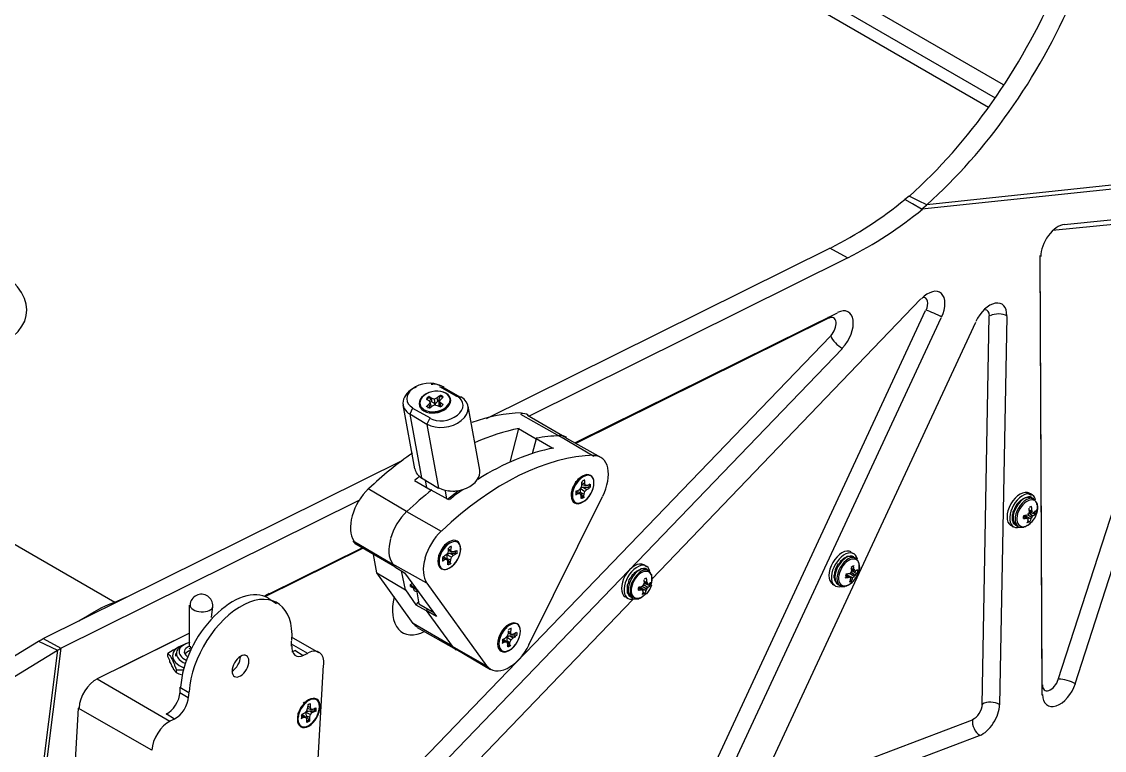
# Model space of a CAD drawing. Header units: inches. Extents: x 109 to 1721, y 29 to 669.
# Drawn here: x 1438.16 to 1472.84, y 325.53 to 348.87 of the extents above; entities that cross this region are included whole.
import ezdxf

# ---------------------------------------------------------------- set-up
doc = ezdxf.new("R2010")
doc.units = ezdxf.units.IN
doc.header["$LTSCALE"] = 0.03937
doc.header["$MEASUREMENT"] = 0
doc.layers.add('PDF3_Geometría', color=7, linetype='Continuous')

# ---------------------------------------------------------------- blocks, each defined once
blk = doc.blocks.new('OH3A1-1$-$ASSY$$CENTER$TUB_-_v2$-$copia1')
at = {"layer": 'PDF3_Geometría', "lineweight": -3}
for points in [[(17.4733, 10.1642), (16.1809, 10.91)], [(16.1742, 10.9033), (16.1767, 10.8992), (16.1792, 10.8942), (16.1817, 10.89), (16.185, 10.8858), (16.1875, 10.8817), (16.1909, 10.8775), (16.1942, 10.8733), (16.1967, 10.8692), (16.2009, 10.8658), (16.2042, 10.8625), (16.2075, 10.8592), (16.2117, 10.8558), (16.215, 10.8525), (16.2192, 10.85), (16.2234, 10.8467), (16.2275, 10.8442), (17.4542, 10.1359)], [(16.2217, 10.8642), (17.4625, 10.1475)], [(18.0192, 10.0733), (17.3684, 10.005)], [(18.0208, 10.0792), (17.375, 10.0108)], [(17.3683, 10.005), (17.375, 10.0108), (17.3642, 10.0158), (17.3525, 10.0217), (17.3467, 10.0175)], [(17.3683, 10.005), (17.3567, 10.0117), (17.3467, 10.0175)], [(17.8817, 10.0183), (17.5509, 9.985)], [(17.8658, 10.01), (17.5359, 9.9775)], [(16.8109, 9.7367), (17.2508, 9.955)], [(17.2733, 9.9425), (17.2508, 9.955)], [(16.865, 9.74), (17.2733, 9.9425)], [(17.52, 9.9458), (17.5225, 9.3959)], [(17.52, 9.9442), (17.5225, 9.3825)], [(17.3675, 9.89), (17.0225, 9.5308)], [(17.26, 9.8717), (16.9242, 9.7058)], [(17.2483, 9.865), (16.925, 9.705)], [(17.0325, 9.1417), (17.3733, 9.875)], [(17.0525, 9.1334), (17.3933, 9.8658)], [(17.4458, 9.37), (17.455, 9.8683)], [(17.4775, 9.8675), (17.4683, 9.37)], [(17.4375, 9.86), (17.1584, 9.26)], [(17.5433, 9.4025), (17.6917, 9.8592)], [(17.565, 9.3967), (17.7125, 9.8533)], [(16.6817, 9.2509), (17.2517, 9.8425)], [(16.1767, 9.8267), (15.9359, 9.7317), (16.3342, 9.5017), (16.35, 9.5083)], [(16.6975, 9.235), (17.2667, 9.8267)], [(16.7208, 9.7775), (16.7183, 9.7758)], [(16.74, 9.7808), (16.7425, 9.7808)], [(16.7725, 9.765), (16.7508, 9.7775)], [(16.7508, 9.7775), (16.7558, 9.7767)], [(16.7558, 9.7767), (16.7775, 9.7642)], [(16.7033, 9.7542), (16.7183, 9.6725)], [(16.7333, 9.7617), (16.7367, 9.76), (16.7383, 9.7575), (16.7367, 9.755), (16.7333, 9.7517)], [(16.7475, 9.7633), (16.7442, 9.7617), (16.7408, 9.7625), (16.7367, 9.765)], [(16.7375, 9.7633), (16.7367, 9.765)], [(16.7383, 9.7508), (16.7367, 9.755)], [(16.7375, 9.7633), (16.7383, 9.7625), (16.7383, 9.7617), (16.74, 9.76), (16.74, 9.7592), (16.7408, 9.7583), (16.7425, 9.7575), (16.7433, 9.7567), (16.7442, 9.7558), (16.745, 9.7558), (16.7458, 9.7558), (16.7458, 9.7567), (16.7467, 9.7575), (16.7475, 9.7583), (16.7483, 9.7592), (16.7492, 9.76), (16.75, 9.7608), (16.75, 9.7625), (16.7508, 9.7633), (16.7508, 9.765)], [(16.7375, 9.75), (16.7408, 9.7525), (16.7442, 9.7542), (16.7475, 9.7533), (16.7517, 9.7517)], [(16.74, 9.7525), (16.7383, 9.7575)], [(16.7408, 9.7583), (16.7408, 9.7625)], [(16.745, 9.7558), (16.7442, 9.7617)], [(16.7508, 9.7658), (16.7475, 9.7633)], [(16.7483, 9.7592), (16.7475, 9.7633)], [(16.755, 9.7542), (16.7517, 9.7567), (16.75, 9.7583), (16.7517, 9.7608), (16.755, 9.7642)], [(16.75, 9.7525), (16.75, 9.7583)], [(16.7508, 9.765), (16.7508, 9.7658)], [(16.7517, 9.7517), (16.7517, 9.7567)], [(16.7775, 9.7642), (16.7725, 9.765)], [(16.7158, 9.75), (16.7125, 9.7425)], [(16.7125, 9.7425), (16.7275, 9.6608)], [(16.7342, 9.7292), (16.7125, 9.7425)], [(16.7158, 9.75), (16.7383, 9.7375)], [(16.735, 9.7508), (16.7358, 9.7508), (16.7367, 9.7508), (16.7375, 9.7508), (16.7383, 9.7508)], [(16.75, 9.7525), (16.75, 9.7525)], [(16.75, 9.7525), (16.7508, 9.7525), (16.7517, 9.7525), (16.7517, 9.7517), (16.7525, 9.7525), (16.7533, 9.7525)], [(16.7867, 9.7525), (16.8017, 9.6708)], [(16.8542, 9.7425), (16.9042, 9.7142)], [(16.9133, 9.7117), (16.8633, 9.7408)], [(16.7342, 9.7292), (16.7383, 9.7375)], [(16.7342, 9.7292), (16.7492, 9.6475)], [(16.8517, 9.7242), (16.8408, 9.6808)], [(16.8517, 9.7242), (16.8742, 9.7108)], [(16.9483, 9.6883), (16.9042, 9.7142)], [(16.8742, 9.7108), (16.8692, 9.6917)], [(16.8742, 9.7108), (16.8692, 9.6917)], [(16.8958, 9.6983), (16.8742, 9.7108)], [(16.9133, 9.7117), (16.9575, 9.6867)], [(16.2425, 9.455), (16.7033, 9.6833)], [(16.7183, 9.6575), (16.74, 9.645)], [(16.7275, 9.6608), (16.7492, 9.6475)], [(16.7342, 9.6483), (16.7325, 9.6575)], [(16.9267, 9.6558), (16.9308, 9.6592)], [(16.93, 9.6592), (16.9308, 9.6592)], [(16.94, 9.6508), (16.9375, 9.6508), (16.9367, 9.6533), (16.9367, 9.6575)], [(16.7083, 9.6175), (16.6592, 9.6467)], [(16.7333, 9.65), (16.7333, 9.6492)], [(16.7625, 9.6325), (16.74, 9.645)], [(16.76, 9.6333), (16.7583, 9.6442)], [(16.7608, 9.6333), (16.7742, 9.6442)], [(16.765, 9.6433), (16.7625, 9.6442)], [(16.785, 9.6475), (16.7867, 9.6483)], [(16.9217, 9.6467), (16.9208, 9.6417)], [(16.9325, 9.6558), (16.9325, 9.6508), (16.9317, 9.6475), (16.9292, 9.645), (16.925, 9.6433)], [(16.925, 9.6433), (16.9283, 9.6408)], [(16.9267, 9.6442), (16.9308, 9.6408)], [(16.9417, 9.6483), (16.94, 9.6483), (16.9392, 9.6483), (16.9375, 9.6483), (16.9367, 9.6483), (16.935, 9.6483), (16.9342, 9.6483), (16.9325, 9.6483), (16.9317, 9.6475), (16.9308, 9.6475), (16.9308, 9.6467)], [(16.9308, 9.6475), (16.9367, 9.6433)], [(16.9308, 9.6467), (16.9308, 9.6458), (16.9308, 9.645), (16.9308, 9.6433), (16.9308, 9.6425), (16.9317, 9.6417), (16.9325, 9.64), (16.9333, 9.6383), (16.9333, 9.6375), (16.9342, 9.6367)], [(16.9325, 9.655), (16.9367, 9.6533)], [(16.9325, 9.6525), (16.9375, 9.6508)], [(16.935, 9.6483), (16.9392, 9.6458)], [(16.935, 9.6358), (16.9358, 9.64), (16.9367, 9.6433), (16.9392, 9.6458), (16.9425, 9.6475)], [(16.9433, 9.6525), (16.94, 9.6508)], [(16.9417, 9.6483), (16.9425, 9.6475)], [(16.265, 9.4425), (16.6467, 9.6317)], [(16.865, 9.4467), (16.9592, 9.6367)], [(16.92, 9.6425), (16.9208, 9.6417)], [(16.925, 9.6392), (16.9283, 9.6408), (16.9308, 9.6408), (16.9317, 9.6383), (16.9317, 9.6342)], [(16.9308, 9.6425), (16.9358, 9.64)], [(16.9342, 9.6367), (16.935, 9.6358)], [(17.5117, 9.6333), (17.5092, 9.6342), (17.5083, 9.635), (17.5067, 9.6358), (17.505, 9.6358), (17.5033, 9.6358), (17.5025, 9.635), (17.5008, 9.635), (17.4992, 9.6342), (17.4975, 9.6333), (17.4967, 9.6325), (17.495, 9.6317), (17.4942, 9.6308), (17.4925, 9.6292), (17.4917, 9.6283), (17.49, 9.6267), (17.4892, 9.625), (17.4883, 9.6233), (17.4875, 9.6217), (17.4867, 9.62), (17.4858, 9.6183), (17.485, 9.6167), (17.485, 9.615), (17.4842, 9.6133), (17.4842, 9.6117), (17.4842, 9.61), (17.4842, 9.6083), (17.4842, 9.6067), (17.485, 9.605), (17.485, 9.6042), (17.4858, 9.6025), (17.4867, 9.6017), (17.4883, 9.6008), (17.4892, 9.6), (17.4917, 9.5983)], [(17.5092, 9.6383), (17.5058, 9.64)], [(17.515, 9.615), (17.5158, 9.6167), (17.5158, 9.6183), (17.5158, 9.6192), (17.5167, 9.6208), (17.5167, 9.6217), (17.5167, 9.6233), (17.5167, 9.6242), (17.5167, 9.6258), (17.5158, 9.6267), (17.5158, 9.6283), (17.515, 9.6292), (17.515, 9.63), (17.5142, 9.6308), (17.5133, 9.6317), (17.5125, 9.6325), (17.5117, 9.6333)], [(16.7083, 9.6175), (16.7525, 9.5925)], [(17.5058, 9.62), (17.5092, 9.6183), (17.5058, 9.62)], [(17.5058, 9.6183), (17.51, 9.6167)], [(17.5058, 9.6183), (17.51, 9.6167)], [(17.5058, 9.6167), (17.5058, 9.6167)], [(17.5133, 9.6142), (17.5058, 9.6167)], [(17.5058, 9.6158), (17.5108, 9.6117), (17.5058, 9.6158)], [(17.51, 9.6183), (17.51, 9.6183)], [(17.51, 9.6167), (17.51, 9.6167)], [(17.5117, 9.6167), (17.5117, 9.6167)], [(17.4917, 9.5983), (17.4925, 9.5975), (17.4933, 9.5975), (17.495, 9.5975), (17.4958, 9.5975), (17.4967, 9.5975), (17.4983, 9.5975), (17.4992, 9.5975), (17.5, 9.5983), (17.5017, 9.5983), (17.5025, 9.5992), (17.5033, 9.6), (17.505, 9.6), (17.5058, 9.6008), (17.5067, 9.6025), (17.5075, 9.6033), (17.5083, 9.6042)], [(17.4983, 9.6117), (17.5025, 9.6092)], [(17.5025, 9.6092), (17.4983, 9.6117)], [(17.5042, 9.6083), (17.4992, 9.6125)], [(17.4992, 9.6125), (17.5042, 9.6083)], [(17.5, 9.6125), (17.5083, 9.6083)], [(17.5083, 9.6083), (17.5, 9.6125)], [(17.5025, 9.6083), (17.5025, 9.6083)], [(17.5033, 9.6133), (17.5033, 9.6133)], [(17.5042, 9.6133), (17.5092, 9.6108)], [(17.5092, 9.61), (17.5042, 9.6133)], [(17.5042, 9.6083), (17.5042, 9.6083)], [(17.5042, 9.6067), (17.5042, 9.6067)], [(17.5067, 9.6042), (17.5042, 9.6067)], [(17.505, 9.6142), (17.505, 9.615)], [(17.5083, 9.6083), (17.5083, 9.6083)], [(17.5092, 9.6108), (17.5092, 9.61)], [(17.5108, 9.6117), (17.5108, 9.6117)], [(17.4858, 9.5975), (17.4825, 9.6)], [(16.64, 9.58), (16.69, 9.5508)], [(16.69, 9.5508), (16.6933, 9.5467), (16.6433, 9.5758), (16.64, 9.58)], [(16.7558, 9.5717), (16.76, 9.575)], [(16.7592, 9.575), (16.76, 9.575)], [(16.6525, 9.5708), (16.5267, 9.5083)], [(16.6508, 9.5708), (16.5317, 9.5117)], [(16.67, 9.5392), (16.6658, 9.5625)], [(16.7508, 9.5617), (16.75, 9.5567)], [(16.7617, 9.5708), (16.7617, 9.5667), (16.7608, 9.5633), (16.7575, 9.5608), (16.7542, 9.5592)], [(16.7558, 9.56), (16.76, 9.5567)], [(16.76, 9.5625), (16.7608, 9.5633), (16.7617, 9.5633), (16.7633, 9.5642), (16.7642, 9.5642), (16.7658, 9.5642), (16.7667, 9.5642), (16.7683, 9.5642), (16.7692, 9.5642), (16.7708, 9.5642)], [(16.76, 9.5625), (16.76, 9.5617), (16.76, 9.5608), (16.76, 9.5592), (16.76, 9.5575), (16.7608, 9.5567), (16.7617, 9.5558), (16.7625, 9.5542), (16.7625, 9.5533), (16.7633, 9.5525)], [(16.76, 9.5625), (16.7658, 9.5592)], [(16.7617, 9.57), (16.765, 9.5683)], [(16.7617, 9.5683), (16.7658, 9.5658)], [(16.7642, 9.5642), (16.7683, 9.5617)], [(16.7642, 9.5517), (16.765, 9.5558), (16.7658, 9.5592), (16.7683, 9.5617), (16.7717, 9.5633)], [(16.7683, 9.5658), (16.7658, 9.5658), (16.765, 9.5683), (16.7658, 9.5725)], [(16.7725, 9.5675), (16.7683, 9.5658)], [(16.7708, 9.5642), (16.7717, 9.5633)], [(17.2833, 9.5575), (17.2808, 9.5592), (17.28, 9.56), (17.2783, 9.56), (17.2775, 9.56), (17.2758, 9.56), (17.2742, 9.56), (17.2725, 9.56), (17.2717, 9.5592), (17.27, 9.5583), (17.2683, 9.5575), (17.2675, 9.5567), (17.2658, 9.555), (17.2642, 9.5542), (17.2633, 9.5525), (17.2625, 9.5508), (17.2608, 9.55), (17.26, 9.5483), (17.2592, 9.5467), (17.2583, 9.545), (17.2575, 9.5433), (17.2575, 9.5417), (17.2567, 9.54), (17.2567, 9.5375), (17.2558, 9.5358), (17.2558, 9.5342), (17.2558, 9.5333), (17.2567, 9.5317), (17.2567, 9.53), (17.2575, 9.5283), (17.2583, 9.5275), (17.2592, 9.5258), (17.26, 9.525), (17.2608, 9.5242), (17.2633, 9.5233)], [(17.2808, 9.5633), (17.2775, 9.565)], [(16.69, 9.5508), (16.6933, 9.5467)], [(16.7342, 9.5258), (16.69, 9.5508)], [(16.6933, 9.5467), (16.7058, 9.5392), (16.7467, 9.4833), (16.7333, 9.4908), (16.7667, 9.445)], [(16.7492, 9.5575), (16.75, 9.5575)], [(16.7542, 9.5583), (16.7575, 9.5567)], [(16.7542, 9.5542), (16.7575, 9.5567), (16.76, 9.5567), (16.7608, 9.5542), (16.7608, 9.5492)], [(16.76, 9.5575), (16.765, 9.5558)], [(16.7633, 9.5525), (16.7642, 9.5517)], [(17.0158, 9.5467), (17.0125, 9.5492)], [(17.2875, 9.54), (17.2875, 9.5417), (17.2883, 9.5425), (17.2883, 9.5442), (17.2883, 9.545), (17.2883, 9.5467), (17.2883, 9.5475), (17.2883, 9.5492), (17.2883, 9.55), (17.2883, 9.5517), (17.2875, 9.5525), (17.2875, 9.5533), (17.2867, 9.555), (17.2858, 9.5558), (17.285, 9.5567), (17.2842, 9.5575), (17.2833, 9.5575)], [(16.7167, 9.4742), (16.67, 9.5392), (16.7067, 9.5175), (16.72, 9.4983)], [(16.7067, 9.5175), (16.7017, 9.5417)], [(17.0183, 9.5417), (17.0158, 9.5433), (17.0142, 9.5433), (17.0133, 9.5442), (17.0117, 9.5442), (17.01, 9.5442), (17.0083, 9.5442), (17.0075, 9.5433), (17.0058, 9.5425), (17.0042, 9.5417), (17.0025, 9.5408), (17.0017, 9.54), (17, 9.5392), (16.9992, 9.5375), (16.9975, 9.5367), (16.9967, 9.535), (16.9958, 9.5333), (16.9942, 9.5317), (16.9933, 9.53), (16.9925, 9.5283), (16.9925, 9.5267), (16.9917, 9.525), (16.9908, 9.5233), (16.9908, 9.5217), (16.9908, 9.52), (16.9908, 9.5183), (16.9908, 9.5167), (16.9908, 9.515), (16.9908, 9.5133), (16.9917, 9.5125), (16.9925, 9.5108), (16.9933, 9.51), (16.9942, 9.5092), (16.9958, 9.5083), (16.9975, 9.5067)], [(17.0217, 9.5233), (17.0217, 9.525), (17.0225, 9.5267), (17.0225, 9.5275), (17.0225, 9.5292), (17.0225, 9.53), (17.0225, 9.5317), (17.0225, 9.5325), (17.0225, 9.5342), (17.0225, 9.535), (17.0225, 9.5367), (17.0217, 9.5375), (17.0208, 9.5383), (17.0208, 9.5392), (17.02, 9.54), (17.0192, 9.5408), (17.0183, 9.5417)], [(17.2708, 9.5367), (17.275, 9.5333)], [(17.275, 9.5333), (17.2708, 9.5358)], [(17.2767, 9.5333), (17.2717, 9.5367)], [(17.28, 9.5325), (17.2717, 9.5367)], [(17.2717, 9.5367), (17.2767, 9.5333)], [(17.2725, 9.5367), (17.28, 9.5325)], [(17.2742, 9.5333), (17.2742, 9.5333)], [(17.275, 9.5383), (17.275, 9.5383)], [(17.2758, 9.5383), (17.2817, 9.535)], [(17.2808, 9.535), (17.2758, 9.5383)], [(17.2767, 9.5392), (17.2775, 9.5392)], [(17.2767, 9.5333), (17.2767, 9.5333)], [(17.2775, 9.545), (17.2817, 9.5433)], [(17.2817, 9.5425), (17.2775, 9.5442)], [(17.2775, 9.5417), (17.2775, 9.5417)], [(17.2775, 9.54), (17.2825, 9.5367), (17.2775, 9.54)], [(17.2783, 9.5433), (17.2817, 9.5408)], [(17.2783, 9.5425), (17.2817, 9.5408)], [(17.285, 9.5383), (17.2783, 9.5417)], [(17.28, 9.5325), (17.28, 9.5325)], [(17.2817, 9.535), (17.2808, 9.535)], [(17.2817, 9.5433), (17.2817, 9.5433)], [(17.2817, 9.5408), (17.2825, 9.5408)], [(17.2825, 9.5367), (17.2825, 9.5367)], [(17.2833, 9.5417), (17.2833, 9.5417)], [(16.7208, 9.5183), (16.7133, 9.5233), (16.7133, 9.5242), (16.7158, 9.5258)], [(16.7133, 9.5217), (16.7133, 9.5233)], [(16.7133, 9.5217), (16.7225, 9.5167)], [(16.7342, 9.5258), (16.8108, 9.42)], [(17.005, 9.52), (17.0092, 9.5175)], [(17.0092, 9.5175), (17.005, 9.52)], [(17.0108, 9.5167), (17.0058, 9.5208)], [(17.0058, 9.5208), (17.0108, 9.5167)], [(17.0067, 9.5208), (17.0142, 9.5167)], [(17.0142, 9.5167), (17.0067, 9.5208)], [(17.0092, 9.5217), (17.0092, 9.5217)], [(17.0158, 9.5183), (17.01, 9.5217)], [(17.0108, 9.5217), (17.0158, 9.5192)], [(17.0117, 9.525), (17.0117, 9.525)], [(17.0175, 9.52), (17.0117, 9.5242), (17.0175, 9.5208)], [(17.0117, 9.5225), (17.0117, 9.5233)], [(17.0125, 9.5283), (17.0158, 9.5267), (17.0125, 9.5283)], [(17.0125, 9.5267), (17.0167, 9.525)], [(17.0125, 9.5267), (17.0167, 9.525)], [(17.02, 9.5225), (17.0125, 9.5258)], [(17.0158, 9.5267), (17.0158, 9.5267)], [(17.0158, 9.5192), (17.0158, 9.5183)], [(17.0167, 9.525), (17.0167, 9.525)], [(17.0175, 9.525), (17.0175, 9.525)], [(17.0175, 9.52), (17.0175, 9.52)], [(17.2575, 9.5225), (17.2542, 9.5242)], [(17.2633, 9.5233), (17.2642, 9.5225), (17.2658, 9.5217), (17.2667, 9.5217), (17.2675, 9.5217), (17.2692, 9.5217), (17.27, 9.5217), (17.2708, 9.5225), (17.2725, 9.5225), (17.2733, 9.5233), (17.2742, 9.5233), (17.2758, 9.5242), (17.2767, 9.525), (17.2775, 9.5258), (17.2783, 9.5267), (17.28, 9.5275), (17.2808, 9.5283)], [(17.2767, 9.5308), (17.2767, 9.5308)], [(17.2783, 9.5292), (17.2767, 9.5308)], [(16.5308, 9.5067), (16.5417, 9.5)], [(16.7208, 9.5175), (16.7242, 9.4992), (16.7433, 9.4883)], [(16.7225, 9.5167), (16.7225, 9.5175)], [(16.9983, 9.505), (16.7484, 9.245)], [(16.9917, 9.5067), (16.9883, 9.5083)], [(16.9975, 9.5067), (16.9992, 9.5058), (17, 9.5058), (17.0008, 9.5058), (17.0025, 9.5058), (17.0033, 9.5058), (17.0042, 9.5058), (17.0058, 9.5058), (17.0067, 9.5067), (17.0075, 9.5067), (17.0092, 9.5075), (17.01, 9.5083), (17.0108, 9.5092), (17.0125, 9.51), (17.0133, 9.5108), (17.0142, 9.5117), (17.015, 9.5125)], [(17.0092, 9.5167), (17.0092, 9.5167)], [(17.0108, 9.5167), (17.0108, 9.5167)], [(17.0108, 9.515), (17.0108, 9.515)], [(17.0133, 9.5125), (17.0108, 9.515)], [(17.015, 9.5167), (17.015, 9.5167)], [(16.2883, 9.4775), (16.2933, 9.4808), (16.2992, 9.4842), (16.305, 9.4875), (16.3108, 9.4908), (16.3167, 9.4942), (16.3225, 9.4967), (16.3283, 9.4992), (16.3342, 9.5017)], [(16.43, 9.4442), (16.43, 9.4975)], [(16.4583, 9.4817), (16.46, 9.4958)], [(16.7233, 9.5017), (16.72, 9.4983)], [(16.72, 9.4983), (16.7333, 9.4908), (16.7667, 9.445)], [(16.7358, 9.4925), (16.7333, 9.4908)], [(16.7358, 9.4925), (16.7333, 9.4908)], [(16.7667, 9.445), (16.7167, 9.4742)], [(16.7217, 9.4692), (16.7717, 9.4408)], [(16.8383, 9.465), (16.8383, 9.4608), (16.8367, 9.4575), (16.8342, 9.455), (16.8308, 9.4533)], [(16.8325, 9.4658), (16.8367, 9.4692)], [(16.8358, 9.4692), (16.8367, 9.4692)], [(16.8383, 9.4642), (16.8417, 9.4625)], [(16.8383, 9.4625), (16.8425, 9.46)], [(16.845, 9.46), (16.8425, 9.46), (16.8417, 9.4625), (16.8425, 9.4675)], [(16.8492, 9.4625), (16.845, 9.46)], [(15.7259, 9.1392), (16.2367, 9.4517)], [(16.2367, 9.4517), (16.24, 9.4533), (16.2425, 9.455)], [(16.2367, 9.4517), (16.2608, 9.44)], [(16.2425, 9.455), (16.265, 9.4425)], [(16.43, 9.4617), (16.3117, 9.4033)], [(16.43, 9.4617), (16.3408, 9.4175)], [(16.5958, 9.4367), (16.5608, 9.4567)], [(16.5608, 9.445), (16.5608, 9.4517)], [(16.8275, 9.4567), (16.8258, 9.4508)], [(16.8258, 9.4517), (16.8267, 9.4517)], [(16.8308, 9.4533), (16.8342, 9.4508)], [(16.8308, 9.4492), (16.8342, 9.4508), (16.8367, 9.4508), (16.8375, 9.4483), (16.8375, 9.4442)], [(16.8325, 9.4542), (16.8367, 9.4508)], [(16.8367, 9.4567), (16.8367, 9.4575), (16.8375, 9.4575), (16.8383, 9.4575), (16.8392, 9.4583), (16.8408, 9.4583), (16.8425, 9.4583), (16.8433, 9.4583), (16.845, 9.4583), (16.8458, 9.4583), (16.8475, 9.4583)], [(16.8367, 9.4567), (16.8367, 9.4558), (16.8367, 9.455), (16.8367, 9.4533), (16.8367, 9.4525), (16.8375, 9.4508), (16.8383, 9.45), (16.8383, 9.4483), (16.8392, 9.4475), (16.84, 9.4467)], [(16.8367, 9.4567), (16.8425, 9.4533)], [(16.8367, 9.4525), (16.8408, 9.45)], [(16.8408, 9.4583), (16.845, 9.4558)], [(16.8408, 9.4458), (16.8408, 9.45), (16.8425, 9.4533), (16.845, 9.4558), (16.8483, 9.4575)], [(16.8475, 9.4583), (16.8483, 9.4575)], [(15.75, 9.1275), (16.2608, 9.44)], [(16.2608, 9.44), (16.1692, 8.7125)], [(16.265, 9.4425), (16.1725, 8.7084)], [(16.2608, 9.44), (16.2625, 9.4408), (16.265, 9.4425)], [(16.4133, 9.4108), (16.4125, 9.4117), (16.4117, 9.4125), (16.4108, 9.4142), (16.41, 9.415), (16.4092, 9.4175), (16.4075, 9.42), (16.4067, 9.4225), (16.405, 9.425), (16.405, 9.4267), (16.4042, 9.4283), (16.4033, 9.43), (16.4025, 9.4317), (16.4025, 9.4358), (16.4033, 9.435), (16.4042, 9.4342), (16.405, 9.4333), (16.4058, 9.4317), (16.4067, 9.43), (16.4083, 9.4275), (16.4092, 9.425), (16.4108, 9.4217), (16.4108, 9.42), (16.4117, 9.4192), (16.4125, 9.4167), (16.4133, 9.415)], [(16.4125, 9.4325), (16.4125, 9.4358)], [(16.4225, 9.4467), (16.4192, 9.445)], [(16.4308, 9.4408), (16.43, 9.4425)], [(16.5817, 9.4358), (16.5608, 9.4475)], [(16.565, 9.44), (16.5758, 9.4333)], [(16.5817, 9.4358), (16.5758, 9.4333)], [(16.7667, 9.445), (16.8108, 9.42)], [(16.8158, 9.415), (16.7717, 9.4408)], [(16.84, 9.4467), (16.8408, 9.4458)], [(16.42, 9.4083), (16.4167, 9.4092), (16.4133, 9.4108), (16.4133, 9.415), (16.415, 9.415), (16.4175, 9.415), (16.4217, 9.415)], [(16.595, 9.3008), (16.6017, 9.4208)], [(16.3117, 9.4033), (16.405, 9.3492)], [(16.4175, 9.3925), (16.4292, 9.3858)], [(16.4175, 9.3925), (16.4175, 9.3858)], [(16.4175, 9.3858), (16.4283, 9.3792)], [(16.4292, 9.3858), (16.4283, 9.3792)], [(16.2875, 9.3658), (16.2808, 9.2467)], [(16.3817, 9.3117), (16.2875, 9.3658)], [(16.5817, 9.3692), (16.5808, 9.365), (16.58, 9.3617), (16.5775, 9.3592), (16.5742, 9.3575)], [(16.5758, 9.37), (16.58, 9.3733)], [(16.5783, 9.3733), (16.5792, 9.3725)], [(16.5808, 9.3658), (16.5858, 9.3642)], [(16.5817, 9.3683), (16.585, 9.3667)], [(16.5883, 9.3642), (16.5858, 9.3642), (16.585, 9.3667), (16.585, 9.3708)], [(16.5917, 9.3658), (16.5883, 9.3642)], [(16.4108, 9.3517), (16.4, 9.3583)], [(16.4108, 9.3517), (16.405, 9.3492)], [(16.5683, 9.3558), (16.5692, 9.3558)], [(16.57, 9.36), (16.5692, 9.355)], [(16.5733, 9.3567), (16.5767, 9.3542)], [(16.5733, 9.3525), (16.5767, 9.3542), (16.5792, 9.3542), (16.58, 9.3517), (16.58, 9.3475)], [(16.575, 9.3575), (16.5792, 9.3542)], [(16.5792, 9.3608), (16.58, 9.3608), (16.5808, 9.3617), (16.5817, 9.3617), (16.5825, 9.3617), (16.5842, 9.3625), (16.585, 9.3625), (16.5867, 9.3625), (16.5883, 9.3625), (16.5892, 9.3625), (16.59, 9.3625)], [(16.5792, 9.3608), (16.5792, 9.36), (16.5792, 9.3583), (16.5792, 9.3575), (16.58, 9.3558), (16.58, 9.355), (16.5808, 9.3542), (16.5817, 9.3525), (16.5825, 9.3517), (16.5825, 9.3508)], [(16.5792, 9.3608), (16.585, 9.3575)], [(16.58, 9.3558), (16.5842, 9.3542)], [(16.5842, 9.3625), (16.5875, 9.36)], [(16.5842, 9.3492), (16.5842, 9.3542), (16.585, 9.3575), (16.5875, 9.36), (16.5917, 9.3617)], [(16.59, 9.3625), (16.5917, 9.3617)], [(16.5825, 9.3508), (16.5842, 9.3492)], [(17.1634, 9.2483), (17.4333, 9.3508)], [(17.1725, 9.2283), (17.4425, 9.3308)]]:
    blk.add_lwpolyline(points, dxfattribs=at)
for centre, radius, start, end in [((17.0178, 10.4169), 0.5174, 296.8321, 309.4775), ((17.0403, 10.4044), 0.5174, 296.8321, 309.4775), ((17.263, 9.865), 0.0144, 172.4786, 176.4227), ((16.7442, 9.7516), 0.0139, 119.216, 134.5716), ((16.748, 9.7548), 0.011, 54.35, 71.0276), ((16.744, 9.7597), 0.0149, 261.7387, 299.1264), ((16.8998, 9.4812), 0.2474, 100.9865, 114.7125), ((16.9087, 9.53), 0.1847, 91.3253, 100.6999), ((16.9087, 9.53), 0.1847, 91.3253, 100.6999), ((16.9775, 9.3126), 0.4612, 124.5624, 133.5116), ((16.9995, 9.304), 0.4515, 127.3938, 128.4132), ((16.9376, 9.6445), 0.0165, 130.1129, 169.884), ((16.7146, 9.5902), 0.0791, 134.0278, 164.0028), ((17.0431, 9.2646), 0.4863, 128.4705, 133.3897), ((17.0431, 9.2646), 0.4863, 128.4705, 133.3897), ((17.0344, 9.2909), 0.4364, 125.6224, 128.4331), ((16.7685, 9.6808), 0.037, 264.5226, 296.3426), ((16.9278, 9.6529), 0.0149, 346.9251, 359.2529), ((16.9273, 9.647), 0.0121, 294.1112, 307.4119), ((16.7637, 9.5611), 0.0791, 134.0278, 164.0028), ((16.7637, 9.5611), 0.0791, 134.0278, 164.0028), ((17.4607, 9.6165), 0.0457, 0.7551, 6.78), ((17.4661, 9.6293), 0.0425, 340.8131, 343.9306), ((17.471, 9.6164), 0.0388, 2.8517, 9.8603), ((17.4854, 9.6254), 0.0321, 318.2096, 341.8012), ((17.4807, 9.6085), 0.031, 16.4359, 19.7612), ((17.5144, 9.6497), 0.0334, 264.4096, 266.5191), ((17.5038, 9.6306), 0.0162, 300.7498, 311.4476), ((17.4946, 9.6478), 0.0394, 276.192, 282.5519), ((17.4911, 9.663), 0.0512, 279.2821, 284.2449), ((17.5114, 9.6489), 0.0412, 258.5205, 260.7316), ((17.4815, 9.6136), 0.0246, 334.5005, 343.6205), ((17.4806, 9.6483), 0.0419, 304.4313, 307.3988), ((17.4812, 9.6042), 0.024, 6.7392, 10.3883), ((17.4868, 9.6146), 0.0227, 333.1911, 343.1904), ((17.4783, 9.6253), 0.0349, 330.8579, 334.5708), ((17.4895, 9.6321), 0.0294, 313.8746, 317.8575), ((17.5033, 9.6254), 0.0152, 302.9412, 314.9491), ((16.8079, 9.5361), 0.0791, 134.0278, 164.0028), ((16.7668, 9.5595), 0.0165, 130.1129, 169.884), ((16.7561, 9.5679), 0.0149, 346.9251, 359.2529), ((16.7556, 9.562), 0.0121, 294.1112, 307.4119), ((17.2332, 9.5415), 0.0457, 0.7551, 6.78), ((17.2427, 9.5414), 0.0388, 2.8517, 9.8603), ((17.2662, 9.572), 0.0394, 276.192, 282.5519), ((17.2628, 9.588), 0.0512, 279.2821, 284.2449), ((17.2839, 9.5739), 0.0412, 258.5205, 260.7316), ((17.2522, 9.5724), 0.0419, 304.4313, 307.3988), ((17.2537, 9.5292), 0.024, 6.7392, 10.3883), ((17.2378, 9.5535), 0.0425, 340.8131, 343.9306), ((17.2585, 9.5396), 0.0227, 333.1911, 343.1904), ((17.2571, 9.5504), 0.0321, 318.2096, 341.8012), ((17.2508, 9.5503), 0.0349, 330.8579, 334.5708), ((17.2532, 9.5327), 0.031, 16.4359, 19.7612), ((17.262, 9.5563), 0.0294, 313.8746, 317.8575), ((17.286, 9.5747), 0.0334, 264.4096, 266.5191), ((17.2749, 9.5496), 0.0152, 302.9412, 314.9491), ((17.2755, 9.5556), 0.0162, 300.7498, 311.4476), ((16.9978, 9.5713), 0.0512, 279.2821, 284.2449), ((16.9864, 9.5566), 0.0419, 304.4313, 307.3988), ((16.9719, 9.5377), 0.0425, 340.8131, 343.9306), ((16.9674, 9.5248), 0.0457, 0.7551, 6.78), ((16.9849, 9.5336), 0.0349, 330.8579, 334.5708), ((16.9777, 9.5248), 0.0388, 2.8517, 9.8603), ((16.9921, 9.5338), 0.0321, 318.2096, 341.8012), ((16.9962, 9.5405), 0.0294, 313.8746, 317.8575), ((16.9874, 9.5168), 0.031, 16.4359, 19.7612), ((17.0202, 9.558), 0.0334, 264.4096, 266.5191), ((17.0099, 9.5338), 0.0152, 302.9412, 314.9491), ((17.0105, 9.5389), 0.0162, 300.7498, 311.4476), ((17.254, 9.5386), 0.0246, 334.5005, 343.6205), ((16.4454, 9.4971), 0.0146, 356.5445, 176.5446), ((16.5465, 9.4842), 0.0318, 116.8462, 128.4769), ((17.0012, 9.5561), 0.0394, 276.192, 282.5519), ((17.0181, 9.5581), 0.0412, 258.5205, 260.7316), ((16.9882, 9.5219), 0.0246, 334.5005, 343.6205), ((16.9878, 9.5125), 0.024, 6.7392, 10.3883), ((16.9935, 9.5229), 0.0227, 333.1911, 343.1904), ((16.3209, 9.4784), 0.027, 56.0168, 59.6806), ((16.7302, 9.4839), 0.0164, 215.3945, 239.7122), ((16.7302, 9.4839), 0.0164, 215.3945, 239.7122), ((16.8435, 9.4536), 0.0165, 130.1129, 169.884), ((16.4753, 9.3282), 0.1299, 110.4192, 124.0915), ((16.8328, 9.4621), 0.0149, 346.9251, 359.2529), ((16.5576, 9.4545), 0.0167, 283.1719, 296.6035), ((16.7802, 9.4547), 0.0164, 215.3945, 239.7122), ((16.7802, 9.4547), 0.0164, 215.3945, 239.7122), ((16.8323, 9.4562), 0.0121, 294.1112, 307.4119), ((16.5868, 9.3578), 0.0165, 130.1129, 169.884), ((16.5761, 9.3662), 0.0149, 346.9251, 359.2529), ((16.5756, 9.3604), 0.0121, 294.1112, 307.4119)]:
    blk.add_arc(centre, radius, start, end, dxfattribs=at)
for points in [[(17.3527, 10.0219), (17.4288, 10.0894), (17.4952, 10.1835), (17.5407, 10.2884)], [(17.3752, 10.0111), (17.4513, 10.0786), (17.5177, 10.1726), (17.5632, 10.2776)], [(17.5514, 9.9855), (17.5446, 9.9848), (17.5368, 9.9794), (17.5307, 9.9711)], [(17.5307, 9.9711), (17.5246, 9.9628), (17.5209, 9.9527), (17.5209, 9.9442)], [(16.1767, 9.8265), (16.237, 9.8505), (16.2364, 9.8986), (16.1754, 9.9339)], [(17.3937, 9.897), (17.3877, 9.9025), (17.3773, 9.8997), (17.3681, 9.8901)], [(17.3939, 9.8665), (17.3998, 9.879), (17.3997, 9.8915), (17.3937, 9.897)], [(17.3759, 9.8872), (17.3751, 9.8904), (17.3729, 9.8921), (17.37, 9.892)], [(17.3741, 9.8756), (17.376, 9.8798), (17.3767, 9.8841), (17.3759, 9.8872)], [(17.4626, 9.8845), (17.4535, 9.8828), (17.4435, 9.8733), (17.4377, 9.861)], [(17.4774, 9.8685), (17.4777, 9.8797), (17.4717, 9.8862), (17.4626, 9.8845)], [(17.2586, 9.8603), (17.2579, 9.8656), (17.2538, 9.8676), (17.2488, 9.865)], [(17.2805, 9.8628), (17.279, 9.8736), (17.2707, 9.8777), (17.2604, 9.8726)], [(17.3943, 9.8665), (17.3883, 9.87), (17.3795, 9.8739), (17.3746, 9.8752)], [(17.4554, 9.8682), (17.4555, 9.8732), (17.4531, 9.8764), (17.4491, 9.8761)], [(17.478, 9.8681), (17.472, 9.8716), (17.4622, 9.8718), (17.4562, 9.8684)], [(17.2519, 9.8428), (17.2565, 9.8477), (17.2594, 9.855), (17.2586, 9.8603)], [(17.2669, 9.8274), (17.2764, 9.8373), (17.2821, 9.852), (17.2805, 9.8628)], [(17.2518, 9.8424), (17.2539, 9.837), (17.2606, 9.83), (17.2667, 9.8266)], [(16.7514, 9.7786), (16.7415, 9.7843), (16.7256, 9.7826), (16.7158, 9.7749)], [(16.7188, 9.7765), (16.7105, 9.7723), (16.705, 9.7659), (16.7038, 9.7592)], [(16.7158, 9.7749), (16.7061, 9.7671), (16.7062, 9.7562), (16.7161, 9.7505)], [(16.7588, 9.7692), (16.7508, 9.7738), (16.738, 9.7725), (16.7302, 9.7662)], [(16.7582, 9.7694), (16.7506, 9.7737), (16.7383, 9.7724), (16.7308, 9.7665)], [(16.7563, 9.777), (16.7527, 9.7791), (16.7482, 9.7805), (16.7433, 9.781)], [(16.7584, 9.751), (16.7659, 9.7569), (16.7659, 9.7652), (16.7582, 9.7694)], [(16.759, 9.7496), (16.7669, 9.7559), (16.7667, 9.7646), (16.7588, 9.7692)], [(16.7038, 9.7592), (16.7027, 9.7524), (16.706, 9.7462), (16.7129, 9.7422)], [(16.7302, 9.7662), (16.7223, 9.76), (16.7224, 9.7512), (16.7304, 9.7466)], [(16.7308, 9.7665), (16.7233, 9.7606), (16.7233, 9.7524), (16.731, 9.7481)], [(16.7374, 9.7654), (16.736, 9.7646), (16.7348, 9.7636), (16.7338, 9.7625)], [(16.7552, 9.7647), (16.7542, 9.7656), (16.753, 9.7663), (16.7516, 9.7669)], [(16.7518, 9.7521), (16.7532, 9.7529), (16.7544, 9.7539), (16.7553, 9.755)], [(16.7734, 9.741), (16.7831, 9.7487), (16.783, 9.7596), (16.7731, 9.7653)], [(16.7784, 9.7342), (16.7904, 9.7439), (16.7902, 9.7574), (16.7779, 9.7645)], [(16.7304, 9.7466), (16.7384, 9.742), (16.7512, 9.7434), (16.759, 9.7496)], [(16.731, 9.7481), (16.7386, 9.7438), (16.7509, 9.7451), (16.7584, 9.751)], [(16.734, 9.7528), (16.7349, 9.7519), (16.7362, 9.7512), (16.7376, 9.7507)], [(16.7378, 9.7372), (16.7477, 9.7315), (16.7636, 9.7332), (16.7734, 9.741)], [(16.7393, 9.7454), (16.744, 9.7441), (16.7499, 9.7451), (16.7538, 9.7481)], [(16.8552, 9.7439), (16.8351, 9.7434), (16.8138, 9.7394), (16.7919, 9.7318)], [(16.864, 9.7412), (16.8613, 9.7427), (16.8583, 9.7435), (16.8549, 9.7434)], [(16.7346, 9.7297), (16.7468, 9.7226), (16.7664, 9.7246), (16.7784, 9.7342)], [(16.9131, 9.7129), (16.9105, 9.7144), (16.9075, 9.7151), (16.9041, 9.7151)], [(16.9131, 9.7129), (16.9105, 9.7144), (16.9075, 9.7151), (16.9041, 9.7151)], [(16.8969, 9.699), (16.8656, 9.6932), (16.8326, 9.6795), (16.7996, 9.6587)], [(16.9485, 9.6897), (16.8877, 9.6884), (16.8178, 9.6538), (16.7533, 9.5929)], [(16.9662, 9.6735), (16.964, 9.6836), (16.9574, 9.6894), (16.9483, 9.6892)], [(16.7189, 9.6723), (16.7197, 9.6675), (16.7229, 9.6634), (16.7279, 9.6605)], [(16.785, 9.6476), (16.7968, 9.6527), (16.8036, 9.6622), (16.802, 9.6711)], [(16.9596, 9.6372), (16.966, 9.65), (16.9684, 9.6634), (16.9662, 9.6735)], [(16.9336, 9.663), (16.9255, 9.6585), (16.919, 9.6473), (16.9191, 9.638)], [(16.9346, 9.6622), (16.927, 9.6578), (16.9208, 9.6471), (16.9208, 9.6382)], [(16.9302, 9.6591), (16.9293, 9.6589), (16.9284, 9.6586), (16.9275, 9.658)], [(16.9316, 9.6606), (16.9306, 9.6604), (16.9296, 9.66), (16.9285, 9.6594)], [(16.9369, 9.6579), (16.9356, 9.6577), (16.9344, 9.6571), (16.9331, 9.6562)], [(16.9484, 9.6545), (16.9483, 9.6637), (16.9417, 9.6676), (16.9336, 9.663)], [(16.9484, 9.6543), (16.9484, 9.6631), (16.9423, 9.6667), (16.9346, 9.6622)], [(16.7496, 9.648), (16.759, 9.6425), (16.7732, 9.6424), (16.785, 9.6476)], [(16.9202, 9.6449), (16.9201, 9.6437), (16.9203, 9.6426), (16.9207, 9.6416)], [(16.9204, 9.6458), (16.9204, 9.6447), (16.9206, 9.6437), (16.9209, 9.6429)], [(16.9255, 9.6442), (16.9251, 9.6427), (16.9251, 9.6411), (16.9253, 9.6398)], [(16.9339, 9.6295), (16.942, 9.634), (16.9485, 9.6452), (16.9484, 9.6545)], [(16.9346, 9.6303), (16.9422, 9.6347), (16.9484, 9.6455), (16.9484, 9.6543)], [(16.9437, 9.6483), (16.944, 9.6499), (16.9441, 9.6514), (16.9439, 9.6527)], [(17.5065, 9.641), (17.4999, 9.6448), (17.4892, 9.6387), (17.4827, 9.6273)], [(17.5143, 9.6324), (17.5125, 9.6408), (17.505, 9.6429), (17.4967, 9.6374)], [(16.9191, 9.638), (16.9192, 9.6288), (16.9259, 9.6249), (16.9339, 9.6295)], [(16.9208, 9.6382), (16.9208, 9.6294), (16.9269, 9.6259), (16.9346, 9.6303)], [(16.9323, 9.6346), (16.9336, 9.6348), (16.9348, 9.6354), (16.9361, 9.6363)], [(17.4967, 9.6374), (17.4884, 9.6319), (17.4818, 9.6205), (17.4812, 9.6105)], [(17.5098, 9.6356), (17.5044, 9.6387), (17.4955, 9.6333), (17.4899, 9.6235)], [(17.5123, 9.6339), (17.5069, 9.637), (17.498, 9.6316), (17.4924, 9.6219)], [(17.5113, 9.6324), (17.5059, 9.6337), (17.4986, 9.6289), (17.494, 9.621)], [(17.5161, 9.6157), (17.5188, 9.624), (17.5168, 9.6311), (17.5113, 9.6324)], [(17.4827, 9.6273), (17.4761, 9.6159), (17.4761, 9.6037), (17.4827, 9.5999)], [(17.4899, 9.6235), (17.4842, 9.6138), (17.484, 9.6034), (17.4894, 9.6002)], [(17.4924, 9.6219), (17.4867, 9.6121), (17.4865, 9.6017), (17.4919, 9.5986)], [(17.494, 9.621), (17.4895, 9.6132), (17.489, 9.6045), (17.4928, 9.6004)], [(17.5092, 9.6239), (17.5082, 9.6238), (17.5071, 9.6233), (17.506, 9.6226)], [(17.5135, 9.6148), (17.5139, 9.6163), (17.5141, 9.6177), (17.5141, 9.619)], [(16.6386, 9.612), (16.6349, 9.599), (16.6358, 9.5873), (16.6409, 9.5802)], [(17.4812, 9.6105), (17.4806, 9.6006), (17.4862, 9.5951), (17.4943, 9.5977)], [(17.4928, 9.6004), (17.4967, 9.5963), (17.5038, 9.5981), (17.5097, 9.6046)], [(17.499, 9.6127), (17.4986, 9.6112), (17.4984, 9.6098), (17.4985, 9.6086)], [(17.5033, 9.6036), (17.5043, 9.6037), (17.5054, 9.6042), (17.5066, 9.6049)], [(16.6878, 9.5828), (16.6841, 9.5698), (16.685, 9.5581), (16.6901, 9.551)], [(16.6878, 9.5828), (16.6841, 9.5698), (16.685, 9.5581), (16.6901, 9.551)], [(16.7627, 9.5789), (16.7547, 9.5743), (16.7482, 9.5631), (16.7483, 9.5539)], [(16.7638, 9.5772), (16.7562, 9.5728), (16.75, 9.5621), (16.7499, 9.5532)], [(16.7594, 9.5749), (16.7585, 9.5747), (16.7576, 9.5744), (16.7567, 9.5738)], [(16.7608, 9.5756), (16.7598, 9.5754), (16.7587, 9.575), (16.7577, 9.5744)], [(16.7775, 9.5703), (16.7774, 9.5796), (16.7708, 9.5834), (16.7627, 9.5789)], [(16.7776, 9.5693), (16.7776, 9.5781), (16.7714, 9.5817), (16.7638, 9.5772)], [(16.7493, 9.5599), (16.7493, 9.5587), (16.7495, 9.5576), (16.7498, 9.5566)], [(16.7496, 9.5616), (16.7496, 9.5605), (16.7497, 9.5596), (16.75, 9.5587)], [(16.766, 9.5729), (16.7648, 9.5727), (16.7635, 9.5721), (16.7623, 9.5712)], [(16.7631, 9.5453), (16.7712, 9.5499), (16.7776, 9.5611), (16.7775, 9.5703)], [(16.7637, 9.5453), (16.7714, 9.5497), (16.7776, 9.5605), (16.7776, 9.5693)], [(16.7729, 9.5633), (16.7732, 9.5649), (16.7733, 9.5664), (16.7731, 9.5677)], [(17.2683, 9.5616), (17.26, 9.5561), (17.2534, 9.5446), (17.2528, 9.5347)], [(17.2781, 9.566), (17.2716, 9.5698), (17.2609, 9.5637), (17.2544, 9.5523)], [(17.2815, 9.5598), (17.2761, 9.5629), (17.2672, 9.5575), (17.2615, 9.5477)], [(17.284, 9.5581), (17.2786, 9.5612), (17.2697, 9.5558), (17.264, 9.546)], [(17.286, 9.5566), (17.2842, 9.5649), (17.2767, 9.5671), (17.2683, 9.5616)], [(16.7319, 9.5578), (16.7283, 9.5448), (16.7291, 9.5331), (16.7343, 9.526)], [(16.7483, 9.5539), (16.7484, 9.5446), (16.755, 9.5408), (16.7631, 9.5453)], [(16.7499, 9.5532), (16.7499, 9.5444), (16.7561, 9.5409), (16.7637, 9.5453)], [(16.7546, 9.5592), (16.7543, 9.5577), (16.7543, 9.5561), (16.7545, 9.5548)], [(16.7615, 9.5496), (16.7627, 9.5498), (16.764, 9.5504), (16.7653, 9.5513)], [(17.0123, 9.5493), (17.0057, 9.5531), (16.9951, 9.547), (16.9885, 9.5356)], [(17.0165, 9.5439), (17.0111, 9.547), (17.0022, 9.5416), (16.9965, 9.5319)], [(17.0202, 9.5407), (17.0184, 9.5491), (17.0108, 9.5512), (17.0025, 9.5457)], [(17.2544, 9.5523), (17.2478, 9.5409), (17.2478, 9.5287), (17.2544, 9.5249)], [(17.2615, 9.5477), (17.2559, 9.538), (17.2557, 9.5275), (17.2611, 9.5244)], [(17.264, 9.546), (17.2584, 9.5363), (17.2582, 9.5259), (17.2636, 9.5227)], [(17.283, 9.5566), (17.2775, 9.5579), (17.2702, 9.5531), (17.2657, 9.5452)], [(17.2817, 9.5481), (17.2807, 9.5479), (17.2796, 9.5475), (17.2785, 9.5467)], [(17.2878, 9.5398), (17.2905, 9.5482), (17.2884, 9.5552), (17.283, 9.5566)], [(16.9885, 9.5356), (16.982, 9.5243), (16.982, 9.512), (16.9886, 9.5082)], [(17.0025, 9.5457), (16.9942, 9.5402), (16.9876, 9.5288), (16.987, 9.5188)], [(16.9965, 9.5319), (16.9909, 9.5221), (16.9907, 9.5117), (16.9961, 9.5086)], [(17.019, 9.5423), (17.0136, 9.5454), (17.0047, 9.54), (16.999, 9.5302)], [(17.0171, 9.5407), (17.0117, 9.5421), (17.0044, 9.5373), (16.9999, 9.5294)], [(17.0159, 9.5323), (17.0149, 9.5321), (17.0137, 9.5316), (17.0126, 9.5309)], [(17.0219, 9.524), (17.0246, 9.5323), (17.0226, 9.5394), (17.0171, 9.5407)], [(17.2528, 9.5347), (17.2522, 9.5247), (17.2578, 9.5193), (17.266, 9.5219)], [(17.2657, 9.5452), (17.2611, 9.5373), (17.2606, 9.5286), (17.2645, 9.5246)], [(17.2715, 9.5368), (17.2711, 9.5354), (17.2709, 9.534), (17.271, 9.5327)], [(17.286, 9.539), (17.2864, 9.5405), (17.2866, 9.5419), (17.2866, 9.5431)], [(16.7166, 9.5201), (16.717, 9.5169), (16.7188, 9.5152), (16.7215, 9.5154)], [(16.987, 9.5188), (16.9864, 9.5089), (16.992, 9.5034), (17.0001, 9.506)], [(16.999, 9.5302), (16.9934, 9.5205), (16.9932, 9.51), (16.9986, 9.5069)], [(16.9999, 9.5294), (16.9953, 9.5215), (16.9948, 9.5128), (16.9987, 9.5087)], [(17.0057, 9.521), (17.0053, 9.5196), (17.0051, 9.5182), (17.0051, 9.5169)], [(17.0202, 9.5232), (17.0206, 9.5246), (17.0208, 9.526), (17.0207, 9.5273)], [(17.2645, 9.5246), (17.2684, 9.5205), (17.2755, 9.5223), (17.2814, 9.5288)], [(17.2758, 9.5277), (17.2768, 9.5279), (17.2779, 9.5284), (17.2791, 9.5291)], [(16.5315, 9.5066), (16.5132, 9.5171), (16.486, 9.5081), (16.4617, 9.4836)], [(16.5613, 9.4524), (16.564, 9.496), (16.5368, 9.5167), (16.5004, 9.4986)], [(16.6924, 9.5085), (16.6881, 9.491), (16.6901, 9.4756), (16.6978, 9.467)], [(16.9987, 9.5087), (17.0026, 9.5047), (17.0097, 9.5065), (17.0156, 9.5129)], [(17.01, 9.5119), (17.011, 9.5121), (17.0121, 9.5125), (17.0132, 9.5133)], [(16.5004, 9.4986), (16.464, 9.4804), (16.4323, 9.4304), (16.4296, 9.3868)], [(16.4309, 9.498), (16.4306, 9.4936), (16.4369, 9.4897), (16.445, 9.4892)], [(16.445, 9.4892), (16.453, 9.4887), (16.4597, 9.4918), (16.46, 9.4962)], [(16.4617, 9.4836), (16.4375, 9.4591), (16.4207, 9.4235), (16.4187, 9.3926)], [(16.8542, 9.4645), (16.8541, 9.4737), (16.8475, 9.4776), (16.8394, 9.473)], [(16.8542, 9.4643), (16.8543, 9.4731), (16.8481, 9.4767), (16.8405, 9.4722)], [(16.6978, 9.467), (16.7055, 9.4583), (16.718, 9.4573), (16.7318, 9.4642)], [(16.8394, 9.473), (16.8313, 9.4685), (16.8249, 9.4573), (16.825, 9.448)], [(16.8405, 9.4722), (16.8328, 9.4678), (16.8266, 9.4571), (16.8266, 9.4482)], [(16.836, 9.4691), (16.8352, 9.4689), (16.8342, 9.4686), (16.8333, 9.468)], [(16.8374, 9.4697), (16.8365, 9.4696), (16.8354, 9.4692), (16.8344, 9.4686)], [(16.8427, 9.4679), (16.8415, 9.4677), (16.8402, 9.4671), (16.8389, 9.4662)], [(16.8398, 9.4395), (16.8478, 9.444), (16.8543, 9.4552), (16.8542, 9.4645)], [(16.8404, 9.4403), (16.848, 9.4447), (16.8542, 9.4555), (16.8542, 9.4643)], [(16.8496, 9.4583), (16.8499, 9.4599), (16.8499, 9.4614), (16.8497, 9.4627)], [(16.4304, 9.4498), (16.4229, 9.448), (16.4178, 9.4442), (16.4169, 9.4397)], [(16.826, 9.454), (16.826, 9.4528), (16.8262, 9.4517), (16.8265, 9.4508)], [(16.8263, 9.4558), (16.8262, 9.4547), (16.8264, 9.4537), (16.8267, 9.4529)], [(16.8313, 9.4542), (16.831, 9.4527), (16.8309, 9.4511), (16.8311, 9.4498)], [(16.4227, 9.4468), (16.4137, 9.4438), (16.4084, 9.4386), (16.4084, 9.4327)], [(16.4204, 9.4457), (16.4153, 9.4427), (16.4128, 9.4386), (16.4135, 9.4343)], [(16.4169, 9.4397), (16.4159, 9.4352), (16.4193, 9.4305), (16.4258, 9.4272)], [(16.43, 9.445), (16.4224, 9.442), (16.4212, 9.4363), (16.4271, 9.432)], [(16.4308, 9.4394), (16.4279, 9.4384), (16.4256, 9.4369), (16.4244, 9.4352)], [(16.4309, 9.4451), (16.4309, 9.4441), (16.4313, 9.4431), (16.4323, 9.4421)], [(16.5062, 9.4259), (16.5063, 9.4329), (16.5015, 9.4356), (16.4955, 9.4321)], [(16.5612, 9.4455), (16.5605, 9.4344), (16.5675, 9.4291), (16.5767, 9.4337)], [(16.6024, 9.4214), (16.6033, 9.4359), (16.5942, 9.4428), (16.5821, 9.4367)], [(16.825, 9.448), (16.8251, 9.4388), (16.8317, 9.4349), (16.8398, 9.4395)], [(16.8266, 9.4482), (16.8266, 9.4394), (16.8328, 9.4359), (16.8404, 9.4403)], [(16.8371, 9.4166), (16.848, 9.422), (16.8586, 9.4334), (16.8655, 9.4472)], [(16.8382, 9.4446), (16.8394, 9.4448), (16.8407, 9.4454), (16.8419, 9.4463)], [(16.4084, 9.4327), (16.4084, 9.4269), (16.4137, 9.4212), (16.4227, 9.4174)], [(16.4135, 9.4343), (16.4143, 9.4301), (16.4182, 9.4261), (16.4244, 9.4232)], [(16.4845, 9.4129), (16.4905, 9.4164), (16.4954, 9.4248), (16.4954, 9.4318)], [(16.4955, 9.4321), (16.4896, 9.4286), (16.4847, 9.4202), (16.4846, 9.4132)], [(16.4953, 9.4071), (16.5013, 9.4106), (16.5062, 9.419), (16.5062, 9.4259)], [(16.4846, 9.4132), (16.4846, 9.4063), (16.4894, 9.4036), (16.4953, 9.4071)], [(16.8109, 9.4202), (16.8165, 9.4125), (16.8263, 9.4112), (16.8371, 9.4166)], [(16.3121, 9.4034), (16.3, 9.3974), (16.2894, 9.3807), (16.2885, 9.3662)], [(17.5229, 9.3957), (17.5228, 9.3957), (17.5228, 9.3957), (17.5228, 9.3957)], [(17.523, 9.3957), (17.5229, 9.3898), (17.5264, 9.3868), (17.5314, 9.3885)], [(17.5314, 9.3885), (17.5363, 9.3902), (17.5414, 9.396), (17.5435, 9.4026)], [(17.5407, 9.3687), (17.5508, 9.372), (17.5611, 9.3839), (17.5654, 9.3973)], [(17.5654, 9.3969), (17.5594, 9.4004), (17.5501, 9.403), (17.5446, 9.4027)], [(16.4001, 9.3579), (16.4093, 9.3624), (16.4174, 9.3751), (16.418, 9.3862)], [(16.4109, 9.352), (16.4202, 9.3566), (16.4282, 9.3693), (16.4289, 9.3804)], [(16.5975, 9.3678), (16.5974, 9.3771), (16.5908, 9.3809), (16.5827, 9.3764)], [(16.5967, 9.3676), (16.5968, 9.3764), (16.5906, 9.38), (16.583, 9.3756)], [(17.5234, 9.3833), (17.5234, 9.3714), (17.5306, 9.3653), (17.5407, 9.3687)], [(16.5827, 9.3764), (16.5747, 9.3718), (16.5682, 9.3606), (16.5683, 9.3514)], [(16.583, 9.3756), (16.5753, 9.3711), (16.5691, 9.3604), (16.5691, 9.3516)], [(16.5785, 9.3732), (16.5777, 9.3731), (16.5767, 9.3727), (16.5758, 9.3722)], [(16.5808, 9.3739), (16.5798, 9.3737), (16.5787, 9.3734), (16.5777, 9.3727)], [(16.5852, 9.3713), (16.584, 9.371), (16.5827, 9.3704), (16.5814, 9.3695)], [(16.5829, 9.3436), (16.5905, 9.348), (16.5967, 9.3588), (16.5967, 9.3676)], [(16.5831, 9.3428), (16.5912, 9.3474), (16.5976, 9.3586), (16.5975, 9.3678)], [(16.5921, 9.3616), (16.5924, 9.3632), (16.5924, 9.3647), (16.5922, 9.366)], [(17.4422, 9.359), (17.4447, 9.3627), (17.4461, 9.367), (17.4462, 9.3707)], [(17.468, 9.3706), (17.462, 9.3741), (17.4522, 9.3743), (17.4462, 9.3709)], [(17.4602, 9.3464), (17.4652, 9.354), (17.4681, 9.3627), (17.4683, 9.3702)], [(16.5688, 9.3599), (16.5687, 9.3589), (16.5689, 9.3579), (16.5692, 9.3571)], [(16.5691, 9.3516), (16.5691, 9.3428), (16.5753, 9.3392), (16.5829, 9.3436)], [(16.5693, 9.3582), (16.5693, 9.357), (16.5695, 9.3559), (16.5698, 9.355)], [(16.5738, 9.3576), (16.5735, 9.356), (16.5734, 9.3545), (16.5736, 9.3531)], [(17.4335, 9.3512), (17.4366, 9.3524), (17.4398, 9.3552), (17.4422, 9.359)], [(16.4054, 9.3492), (16.3933, 9.3432), (16.3827, 9.3265), (16.3818, 9.312)], [(16.5683, 9.3514), (16.5684, 9.3421), (16.575, 9.3383), (16.5831, 9.3428)], [(16.5807, 9.3479), (16.5819, 9.3482), (16.5832, 9.3488), (16.5844, 9.3496)], [(17.4336, 9.3508), (17.4325, 9.3434), (17.4366, 9.3345), (17.4427, 9.3311)], [(17.4425, 9.3307), (17.4488, 9.3331), (17.4552, 9.3388), (17.4602, 9.3464)]]:
    blk.add_open_spline(points, degree=3, dxfattribs=at)

msp = doc.modelspace()

# ---------------------------------------------------------------- block references
at = {"xscale": 25, "yscale": 25, "zscale": 25}
msp.add_blockref('OH3A1-1$-$ASSY$$CENTER$TUB_-_v2$-$copia1', (1032.78, 92.74), dxfattribs=at)

doc.saveas('drawing.dxf')
